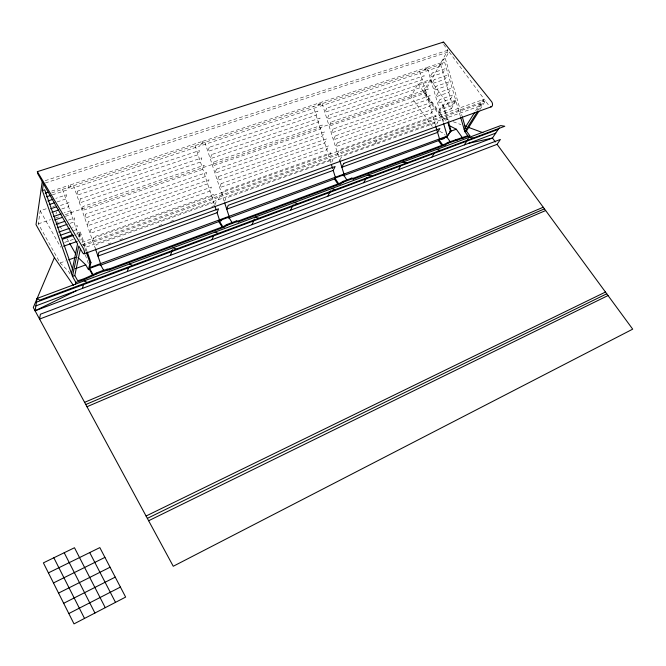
<?xml version="1.0" encoding="UTF-8"?>
<svg xmlns="http://www.w3.org/2000/svg" width="666" height="666" viewBox="0 0 666 666"><rect width="100%" height="100%" fill="white"/><g stroke="black" fill="none" stroke-linecap="round" stroke-linejoin="round"><path stroke-width="0.5" stroke-dasharray="3.33 2.5" d="M70.013 273.909L68.49 271.195L60.107 262.97L38.287 223.851L40.218 210.772L47.927 208.183M56.036 214.002L56.377 211.988M78.929 237.021L79.704 233.217L76.773 234.249M79.196 237.263L80.286 231.935L75.416 233.649M92.716 240.992L93.598 237.046L213.794 194.339L212.371 198.293M215.018 204.72L216.175 201.59L96.229 244.647L95.338 248.551L73.56 185.706M218.515 199.675L220.038 195.554M222.044 194.838L223.518 190.884L330.86 152.755L328.954 156.685M224.692 201.232L225.874 198.11L333 159.657L331.085 163.553L313.386 106.543M337.629 153.596L339.568 149.659L436.005 115.401L433.724 119.306M340.135 159.649L341.691 156.535L437.937 121.978L436.113 125.075M375.166 143.515L377.339 139.419M417.94 83.833L439.044 113.078L451.282 108.741L430.186 79.72L417.94 83.833L410.989 96.637L432.309 126.423M430.186 79.72L423.11 92.499L444.388 122.02M65.185 214.668L424.692 91.958L447.885 50.208L443.198 43.881M51.723 192.915L440.626 64.544L443.689 59.024L445.321 58.491L449.059 51.79L484.199 99.217L477.139 110.481M455.669 100.166L442.69 104.728L439.627 109.973L452.547 105.411L455.669 100.166L443.689 59.024M439.044 113.078L443.589 105.32L455.91 100.991L460.447 116.592M451.282 108.741L455.91 100.991M475.641 110.864L482.559 99.8L483.774 101.44L478.504 109.848M479.986 109.482L485.414 100.857L488.994 105.686M60.107 262.97L65.826 260.905M108.059 243.964L110.989 242.907M119.805 239.727L122.735 238.669M158.949 225.616L161.888 224.559M170.696 221.378L173.626 220.321M211.796 206.56L214.735 205.503M82.126 244.763L485.414 100.857M83.017 245.746L480.028 103.854L481.235 105.494L85.156 247.477M81.918 242.324L484.199 99.217M64.685 242.382L73.393 239.31M73.635 230.652L76.54 229.637L77.348 225.608L72.469 227.306M69.997 223.343L73.884 221.994L74.667 217.924L67.832 220.28M65.376 216.342L71.22 214.344L71.995 210.223L64.161 212.887M38.287 223.851L50.616 219.647M55.361 218.023L60.273 216.35M61.713 208.982L68.548 206.668L69.306 202.506L59.499 205.811M57.068 201.931L65.867 198.984L66.617 194.772L55.802 198.376M52.747 206.568L54.67 205.919M52.406 194.855L67.799 189.752L68.556 185.498L51.041 191.267M45.205 180.661L447.885 50.208M45.355 182.984L449.059 51.79M424.692 91.958L443.656 118.232L449.408 120.346M453.238 121.761L460.905 124.584M439.693 131.344L444.122 133.675L445.221 135.215M443.656 118.232L447.361 121.861M57.401 221.628L59.432 225.233M59.94 226.132L61.472 228.838M67.066 238.753L69.106 242.357M40.218 210.772L60.681 247.261M80.286 231.935L86.93 251.04M79.704 233.217L84.69 247.552M85.015 248.51L86.014 251.373M62.512 189.352L80.22 240.193M85.331 254.87L88.395 263.678M195.071 145.596L214.435 204.604M204.903 142.349L224.392 202.014M322.186 103.638L339.743 160.431M427.555 68.856L443.315 122.527M419.622 71.47L435.656 125.849M440.626 64.544L452.547 105.411M443.589 105.32L448.168 120.962M442.69 104.728L447.535 121.254M445.321 58.491L461.996 115.826M70.405 184.89L69.639 189.144L199.775 146.07L201.157 141.833L70.405 184.89M77.689 191.092L76.881 195.296L198.077 154.737L199.442 150.541L77.689 191.092M80.353 198.793L79.537 202.955L200.466 162.029L201.848 157.875L80.353 198.793M83.009 206.468L82.184 210.589L202.855 169.314L204.246 165.201L83.009 206.468M85.664 214.136L84.823 218.215L205.245 176.582L206.643 172.511L85.664 214.136M88.312 221.795L87.462 225.824L207.626 183.833L209.032 179.803L88.312 221.795M90.959 229.429L90.093 233.416L209.998 191.067L211.413 187.079L90.959 229.429M202.797 141.292L201.415 145.529L317.599 107.068L319.455 102.88L202.797 141.292M209.282 147.269L207.875 151.457L316.084 115.235L317.94 111.08L209.282 147.269M211.671 154.57L210.248 158.724L318.24 122.178L320.105 118.065L211.671 154.57M214.052 161.863L212.621 165.976L320.388 129.104L322.261 125.025L214.052 161.863M216.425 169.139L214.985 173.21L322.535 136.022L324.417 131.976L216.425 169.139M218.798 176.407L217.341 180.436L324.683 142.924L326.565 138.919L218.798 176.407M221.162 183.649L219.697 187.645L326.823 149.808L328.713 145.837L221.162 183.649M320.929 102.389L319.064 106.585L423.426 72.036L425.666 67.907L320.929 102.389M326.748 108.15L324.866 112.296L422.069 79.762L424.3 75.666L326.748 108.15M328.896 115.101L326.998 119.214L424.017 86.38L426.265 82.318L328.896 115.101M331.035 122.036L329.137 126.115L425.965 92.99L428.213 88.953L331.035 122.036M333.175 128.963L331.268 133L427.913 99.584L430.169 95.588L333.175 128.963M335.314 135.872L333.391 139.877L429.853 106.169L432.117 102.198L335.314 135.872M337.437 142.774L335.514 146.745L431.793 112.737L434.057 108.808L337.437 142.774M426.989 67.466L424.741 71.595L441.108 66.184L443.406 62.063L426.989 67.466M432.242 73.019L429.978 77.114L443.023 72.752L445.321 68.665L432.242 73.019M434.182 79.645L431.918 83.708L444.93 79.304L447.244 75.25L434.182 79.645M436.122 86.264L433.849 90.293L446.844 85.847L449.159 81.826L436.122 86.264M438.062 92.865L435.78 96.861L448.751 92.383L451.073 88.395L438.062 92.865M439.993 99.459L437.704 103.421L450.649 98.901L452.98 94.947L439.993 99.459"/><path stroke-width="1" d="M42.241 181.627L36.022 224.625L54.404 257.625L73.593 285.664M75.391 284.365L75.816 282.359L72.477 276.398L42.358 190.584L43.382 183.633M499.234 127.855L492.465 138.045L35.09 310.789L37.08 298.435L500.74 125.591L504.778 126.249L39.777 300.116L37.08 298.435M71.503 273.601L77.564 243.881L37.704 173.626L37.363 171.653L443.273 42.141A1.082 0.666 74.7 0 1 443.972 42.466L491.583 101.615A3.305 2.106 71.9 0 1 492.482 105.161A3.305 2.106 71.9 0 1 490.667 106.843M460.73 117.566L464.826 131.627L467.782 135.706L447.652 142.524L444.838 144.231L353.08 178.338L351.74 178.138L343.073 181.352L340.093 183.158L237.962 221.12L236.305 220.995L226.64 224.584L223.46 226.507L109.091 269.014C98.027 270.629 88.611 278.097 77.672 280.686L74.792 275.541L80.295 249.226M82.526 288.37L83.367 284.64M87.263 251.998L90.917 262.504L89.369 269.305L88.47 269.638L90.002 262.837L86.347 252.331M127.373 271.52L128.43 267.774M170.513 255.311L172.402 249.65M217.091 212.695L218.548 208.824L98.851 252.239L97.952 256.094L217.091 212.695L219.455 219.88L218.798 221.603L222.302 227.264M212.046 239.702L213.486 235.939M222.635 226.407L219.122 220.737L228.738 217.199L229.071 216.342L224.683 202.914M54.404 257.625L33.3 307.484L173.252 566.267L632.7 329.154L497.086 144.339L500.399 139.427L40.393 314.235L39.569 319.081L497.086 144.339M252.056 224.675L254.47 218.997M290.626 210.181L293.098 204.887M333.216 170.404L335.131 166.542L228.23 205.311L226.731 209.182L333.216 170.404L335.339 177.239L334.465 178.963L228.396 218.065M327.83 196.195L330.511 190.901M338.794 183.924L334.906 178.105L343.523 174.933L343.964 174.067L339.743 160.431M363.744 182.7L366.616 177.414M398.435 169.672L400.599 165.909M343.082 175.791L438.478 140.626L439.51 138.911L435.656 125.849M431.959 157.076L434.24 153.313M442.89 145.221L438.994 139.768L446.761 136.913L451.032 130.744L448.451 121.936M451.032 130.744L446.237 137.762M464.135 129.262L474.55 112.612M477.405 111.588L464.826 131.627L466.425 131.044L478.904 111.205M468.248 138.262L469.846 135.756L466.425 131.044M464.377 144.888L467.732 139.627M75.816 282.359C87.546 279.52 97.76 271.828 109.549 269.813L223.926 227.256L227.106 225.333L236.771 221.745L238.428 221.861L340.559 183.858L343.548 182.051L352.206 178.829L353.546 179.029L445.304 144.888L448.126 143.173L469.846 135.756M68.823 613.553L120.413 587.079M63.678 603.288L115.226 577.122M58.558 593.09L110.065 567.224M53.471 582.95L104.928 557.384M48.41 572.877L99.833 547.602L125.641 597.094L74.009 623.884L43.39 562.862L74.484 547.743L105.261 607.667M147.344 518.373L606.751 293.798M148.626 520.737L608.033 295.546M35.09 310.789L76.573 290.609M146.07 516.017L605.469 292.049M85.781 404.537L544.455 208.891M86.971 406.735L545.662 210.539M84.599 402.339L543.24 207.243M35.872 305.902L495.745 133.108M36.472 302.189L498.226 129.371M221.678 220.538L100.141 265.334L100.558 263.619L95.663 249.492M441.383 139.552L444.297 138.478M74.792 275.541L72.477 276.398L78.746 245.97L82.243 252.131A4.004 1.274 69.3 0 0 84.482 253.23A4.004 1.274 69.3 0 0 83.117 248.002L37.363 171.653M89.76 267.59L447.286 136.055L443.598 123.493M90.002 262.837L90.917 262.504M75.208 268.731L85.764 264.868L88.47 269.638M449.733 131.618L456.285 129.221L462.937 138.42M84.016 253.838L491.225 106.818M68.681 259.873L75.35 257.467M63.586 246.229L77.131 241.425M73.834 235.281L62.113 239.402L72.777 269.813M60.057 235.398L70.721 231.668M72.494 234.673L61.78 238.436L44.73 189.802L42.358 190.584M58.824 232.051L69.547 228.321M57.359 227.714L67.083 224.35M56.111 224.309L64.902 221.287M54.662 220.005L62.454 217.341M53.397 216.558L61.222 213.886M51.948 212.287L58.783 209.973M50.666 208.783L56.552 206.801M49.242 204.554L54.129 202.914M47.935 200.999L52.855 199.359M46.52 196.803L50.441 195.504M45.196 193.19L48.118 192.233M468.514 143.34L492.465 138.045L495.354 141.975M469.172 137.363L473.16 138.07M436.546 149.525L440.459 150.3M402.788 162.104L406.626 162.945M367.857 175.133L371.603 176.04M331.668 188.62L335.331 189.61M294.172 202.597L297.727 203.663M255.286 217.091L258.733 218.248M464.743 125.999L466.658 126.706M468.573 127.406L482.95 132.709M214.935 232.134L218.257 233.383M173.035 247.752L176.224 249.101M129.495 263.986L132.534 265.434M449.167 125.541L456.285 129.221M84.207 280.869L87.088 282.426M77.964 257.451L85.764 264.868M456.543 139.885L457.009 140.534M455.461 139.627L455.927 140.276M446.761 136.913L450.657 142.333M447.652 142.524L448.126 143.173M444.838 144.231L445.304 144.888M438.478 140.626L441.808 145.296M353.08 178.338L353.546 179.029M351.74 178.138L352.206 178.829M343.523 174.933L346.861 179.887M343.073 181.352L343.548 182.051M340.093 183.158L340.559 183.858M334.465 178.963L337.804 183.949M237.962 221.12L238.428 221.861M236.305 220.995L236.771 221.745M228.738 217.199L232.251 222.835M226.64 224.584L227.106 225.333M223.46 226.507L223.926 227.256M109.091 269.014L109.549 269.813M107.059 268.989L107.526 269.788M103.813 270.546L100.35 264.477L89.56 268.448L93.515 275.433M96.195 273.018L96.653 273.826M92.807 275.066L93.265 275.874M89.369 269.305L92.824 275.408M69.614 243.256L75.724 254.079M89.727 552.572L115.493 602.355M64.211 552.738L94.938 613.02M53.846 557.775L84.524 618.431M215.026 206.402L216.209 209.998M331.393 164.527L332.609 168.448M447.818 122.228L450.382 130.977M462.287 116.816L465.734 128.68M442.882 42.849A1.082 0.666 74.7 0 1 443.273 42.141M343.806 163.395L341.858 167.258L437.587 132.392L439.876 128.555L343.806 163.395"/></g></svg>
